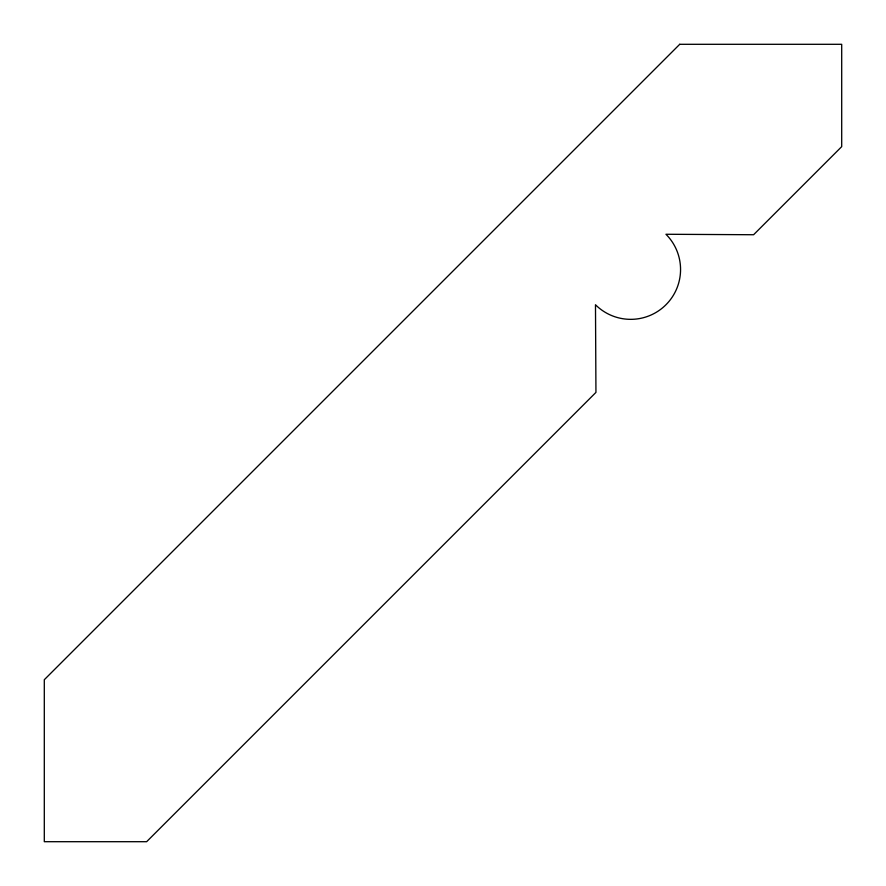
<?xml version="1.0" encoding="UTF-8"?>
<svg xmlns="http://www.w3.org/2000/svg" width="886" height="886" viewBox="0 0 886 886"><rect width="100%" height="100%" fill="white"/><g stroke="black" fill="none" stroke-linecap="round" stroke-linejoin="round"><path stroke-width="1.33" d="M679.728 44.3L44.3 679.728L44.3 841.7L146.633 841.7L595.946 392.387L595.481 304.751A49.837 49.837 0 0 0 665.962 304.751A49.837 49.837 0 0 0 665.962 234.269L753.598 234.735L841.7 146.633L841.7 44.3L679.728 44.3"/></g></svg>
